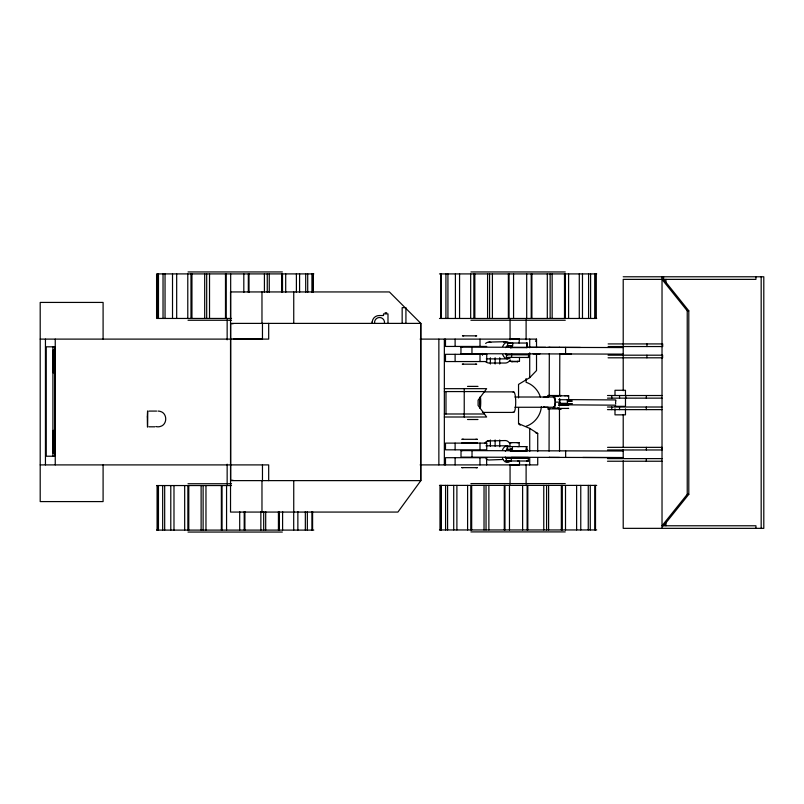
<?xml version="1.0" encoding="UTF-8"?>
<svg xmlns="http://www.w3.org/2000/svg" width="804" height="804" viewBox="0 0 804 804"><rect width="100%" height="100%" fill="white"/><g stroke="black" fill="none" stroke-linecap="round" stroke-linejoin="round"><path stroke-width="1.21" d="M623.12 354.122L460.943 353.68L460.963 347.127L462.541 347.137M462.601 450.592L461.024 450.592L461.004 457.144L622.236 457.576M471.958 353.71L471.978 347.157M472.018 457.164L472.038 450.622M508.882 460.973L505.756 460.963L506.289 460.973L506.289 458.35L528.308 458.401L528.298 461.024L526.63 461.024M506.319 357.408L506.58 354.785L528.6 354.845L528.59 357.468L526.921 357.458M511.645 449.185L511.635 451.155L526.921 451.195L526.911 446.612L507.364 446.562L507.364 449.175L506.681 449.175L512.429 449.195L512.429 446.572M510.088 446.572L509.816 442.632L510.862 442.642M510.409 451.476L510.409 449.185M510.701 347.921L510.701 345.63M510.681 451.476L510.681 449.185M510.972 347.921L510.982 345.63M511.334 460.983L511.344 457.375L528.308 457.426L528.308 458.401M511.364 451.155L511.364 449.185M511.625 357.418L511.635 353.82M511.656 345.63L511.656 347.589L527.213 347.64L527.203 343.047L526.62 343.047L526.61 347.629M511.927 347.589L511.937 345.63M512.721 343.006L512.721 345.63L506.972 345.619L507.656 345.619L507.656 342.996L506.982 342.996L527.203 343.047M509.816 442.632L519.153 442.662L519.143 446.592L517.454 446.582M511.153 339.077L510.108 339.077L519.444 339.097L519.042 343.027M518.54 464.933C519.987 465.245 520.158 459.747 517.796 461.004M518.831 361.368L519.474 361.378L519.484 357.438M526.318 451.195L526.329 446.602L526.911 446.612M526.65 451.195L526.65 449.235M549.062 451.175L549.172 408.653M549.202 396.141L549.313 353.619M559.544 451.225L559.463 408.894M559.795 353.559L559.684 395.538L559.031 395.528M565.584 353.961L565.594 347.408M565.644 457.416L565.654 450.863M566.961 395.809L568.679 395.809L568.669 399.739L558.609 399.719M559.695 402.141L559.393 405.769M479.566 404.703L479.566 399.578M558.207 396.01L553.293 396.01L554.71 396.01L555.423 402.141L554.71 408.271L553.293 408.271L559.373 408.271L557.956 408.271M559.654 405.819L559.654 398.462M541.353 406.734C540.73 415.467 534.409 423.517 526.107 426.281M535.735 341.449L536.519 339.107L420.13 339.107M553.484 397.699C555.755 396.885 555.494 405.306 553.996 407.266L514.882 407.266M420.844 480.621L397.91 512.068L230.527 512.068L230.527 291.942L389.397 291.942L420.844 323.389L420.844 480.621L230.527 480.621M662.024 279.37L687.229 310.816L687.229 494.329L662.024 525.776L755.941 525.776L755.941 528.349M663.591 525.776L688.797 494.329L688.797 310.816L663.591 279.37L663.591 276.777M518.54 397.879L518.54 384.402L529.715 377.659L536.519 370.564L536.519 353.629M487.556 440.964L505.304 440.542A9.417 6.141 -90 0 1 509.646 443.305M489.033 440.652L487.405 441.004A9.658 6.301 90 0 0 484.601 443.537M503.505 342.052L505.304 341.69A10.673 6.955 -90 0 1 508.781 343.127M502.812 459.476L489.133 459.978A9.658 6.301 90 0 1 485.978 458.722M485.646 343.479A10.482 6.834 -90 0 1 489.063 342.072L505.304 341.69M461.797 442.893L477.425 442.934M519.404 339.097L518.399 339.097M510.098 343.006L511.143 343.006M519.153 442.662L518.108 442.652M509.806 446.562L510.852 446.572M188.035 271.943L282.375 271.943M470.923 271.953L565.262 271.953M313.821 273.903L156.589 273.903L156.589 318.454L231.542 318.454M439.476 273.913L596.709 273.913M623.211 276.777L763.8 276.777L763.8 528.349L623.211 528.349L623.211 460.792M687.229 310.816L688.797 310.816M385.086 312.746L386.724 312.746M439.476 318.464L596.709 318.464M188.035 320.263L231.542 320.263M470.923 320.263L565.262 320.263M230.527 323.389L420.844 323.389M233.19 323.721L230.688 323.721L230.688 480.3L233.059 480.3M40.2 339.107L268.687 339.107L268.687 323.389M608.146 343.921L662.687 343.921L662.687 346.544L608.146 346.544M486.732 346.444L445.486 346.444L445.486 339.107M608.085 355.187L662.617 355.187L662.617 357.81L608.085 357.81M486.309 358.885L507.615 358.865M467.526 386.382L478.008 386.382M444.351 388.664L486.641 388.664L478.099 400.211L478.099 405.457L486.641 417.005L444.351 417.005M444.351 391.578L484.49 391.578M483.676 391.87L513.655 391.87M607.502 395.518L662.044 395.518M514.882 397.015L554.006 397.015M607.502 398.141L662.044 398.141M555.423 402.141L560.086 402.141M615.02 406.332L625.482 406.332L625.482 398.141M607.482 407.015L662.024 407.015M607.482 409.638L662.024 409.638M148.901 411.085L156.609 411.085M482.43 412.412L513.655 412.412M444.351 413.99L484.41 413.99M467.496 419.517L477.978 419.517M148.901 426.803L154.931 426.803M511.223 442.642L511.977 442.642M517.706 442.652L516.992 442.652M485.988 445.828L507.304 445.818M607.553 447.346L662.094 447.346L662.094 449.969L607.553 449.969M607.482 458.612L662.024 458.612M607.482 461.235L662.024 461.235M40.2 464.903L268.687 464.903L268.687 480.621M420.13 464.903L537.725 464.903L537.725 457.647M470.913 483.586L565.252 483.586M188.005 483.737L231.512 483.737M439.466 485.395L596.699 485.395M156.559 485.546L231.512 485.546M687.229 494.329L688.797 494.329M439.466 529.947L596.699 529.947M156.559 530.097L313.791 530.097M470.913 531.906L565.252 531.906M188.005 532.057L282.345 532.057M463.647 335.841L462.421 335.831L476.712 335.871L475.486 335.871M512.269 339.077L511.696 339.077M517.284 339.097L517.997 339.097M550.026 347.368L549.323 347.368M559.112 347.388L559.805 347.388M460.943 353.68L462.521 353.69M506.58 354.785L506.058 354.785L507.897 354.795M509.977 357.418L510.62 357.418M510.61 361.348L509.967 361.348L519.474 361.378M512.218 361.358L511.645 361.358M517.223 361.368L517.806 361.368M512.218 361.679C508.379 361.669 521.072 361.699 517.223 361.699M463.506 364.172L462.26 364.172L476.722 364.202L475.476 364.202M548.72 395.508L547.815 395.508L561.343 395.538M549.373 395.508L549.876 395.508M560.438 395.538L561.112 395.538M560.629 395.789L560.79 395.789M556.891 395.779L568.679 395.809M568.468 399.739L567.383 399.739L567.463 403.668L568.006 403.668M567.383 401.045L572.237 401.065L568.8 401.055M567.302 403.347L568.006 403.347L559.061 403.317M568.79 403.678L572.237 403.688L558.961 403.648M567.302 404.985L568.006 404.985L561.403 404.965M544.549 407.226L543.273 407.226L548.117 407.236M557.644 408.392L556.86 408.392L568.649 408.422L567.865 408.422M548.69 408.874L547.775 408.864L561.313 408.904L560.408 408.904M549.383 408.874L549.835 408.874M559.001 408.894L559.654 408.894M463.486 439.296L461.848 439.296L477.435 439.326L475.767 439.326M507.364 446.562L506.691 446.562L509.545 446.562M549.052 457.426L549.755 457.426M559.534 457.456L549.232 457.426M506.289 458.35L506.028 458.35M509.686 460.983L510.329 460.983M510.319 464.913L509.676 464.913L519.183 464.933M511.203 464.913L511.927 464.913M516.932 464.933L517.655 464.933M463.114 467.626L461.717 467.626L477.385 467.667L475.988 467.667M460.963 347.127L623.14 347.569M526.851 347.308L545.745 347.368M547.846 347.358L580.377 347.449M533.122 353.881L539.956 353.901M560.358 353.941L571.483 353.971M506.58 357.408L528.59 357.468M557.092 395.779L558.619 395.789M564.78 395.799L565.363 395.799M547.825 397.407L543.383 397.397L548.258 397.407M559.061 404.955L568.659 405.146L566.931 405.146M558.589 405.126L559.815 405.126M525.977 449.225L526.932 449.235M461.024 450.592L623.2 451.024M582.779 457.476L623.18 457.576M506.289 460.973L528.298 461.024M568.488 399.608L615.723 399.93M567.222 404.844L615.703 405.176M233.25 338.775L262.466 339.107L262.466 323.389M489.063 342.072L490.832 342.434M535.374 432.612L537.725 433.456L537.725 451.597M518.54 407.678L518.54 423.618L529.715 428.401L537.725 433.456M553.996 407.266L553.484 406.583M518.54 423.618L520.238 425.205M540.409 397.045C538.258 390.282 532.881 384.543 526.107 382.302L526.107 378.543M559.554 399.578L559.654 400.814M761.177 276.777L761.177 528.349M755.941 276.777L755.941 279.37L623.211 279.37L623.211 390.724M665.953 279.37L665.953 283.119M665.953 522.027L665.953 525.776M662.024 276.777L662.024 528.349M646.969 343.921L646.969 346.544M646.898 355.187L646.898 357.81M646.366 447.346L646.366 449.969M646.326 395.518L646.326 398.141M646.295 407.015L646.295 409.638M646.305 458.612L646.305 461.235M625.824 395.518L625.824 398.141M625.462 395.518L625.462 390.282L615 390.282L615 395.518M625.472 408.784L625.472 414.844L614.99 414.844L614.99 408.784M623.211 414.492L623.211 447.024M623.211 449.526L623.211 458.29M619.552 395.518L619.552 398.141M619.522 407.015L619.522 409.638M611.774 395.518L611.774 398.141M611.754 407.015L611.754 409.638M596.186 273.913L596.186 318.464M595.503 273.913L595.503 318.464M595.503 485.395L595.503 529.947M594.819 273.913L594.819 318.464M594.819 485.395L594.819 529.947M590.598 273.913L590.598 318.464M590.257 485.395L590.257 529.947M588.588 273.913L588.588 318.464M588.257 485.395L588.257 529.947M582.478 273.913L582.478 318.464M580.769 485.395L580.769 529.947M579.282 273.913L579.282 318.464M576.619 485.395L576.619 529.947M568.589 273.913L568.589 318.464M565.503 485.395L565.503 529.947M565.393 273.913L565.393 318.464M564.498 273.913L564.498 318.464M562.308 485.395L562.308 529.947M561.343 485.395L561.343 529.947M552.147 273.913L552.147 318.464M550.147 273.913L550.147 318.464M548.609 485.395L548.609 529.947M547.303 273.913L547.303 318.464M546.599 485.395L546.599 529.947M543.765 485.395L543.765 529.947M536.519 339.107L536.519 347.579M531.896 273.913L531.896 318.464M531.213 273.913L531.213 318.464M529.715 339.107L529.715 347.82M529.715 352.795L529.715 377.659M529.715 428.401L529.715 451.516M529.715 457.597L529.715 464.903M528.6 353.861L528.6 354.845M527.816 485.395L527.816 529.947M527.133 485.395L527.133 529.947M526.7 273.913L526.7 318.464M526.107 319.731L526.107 339.75M526.107 464.461L526.107 484.159M522.62 485.395L522.62 529.947M513.565 273.913L513.565 318.464M510.058 319.731L510.058 339.75M510.058 464.451L510.058 484.159M509.475 485.395L509.475 529.947M509.053 273.913L509.053 318.464M508.369 273.913L508.369 318.464M504.962 485.395L504.962 529.947M504.279 485.395L504.279 529.947M499.726 357.74L499.726 364.021M499.726 439.989L499.726 446.763M495.123 357.79L495.123 364.021M495.123 439.989L495.123 446.22M492.41 273.913L492.41 318.464M490.38 357.79L490.38 364.021M490.38 439.989L490.38 446.22M489.576 273.913L489.576 318.464M488.872 485.395L488.872 529.947M487.576 273.913L487.576 318.464M486.641 464.903L486.641 457.697L445.486 457.697L445.486 464.903M486.038 485.395L486.038 529.947M484.028 485.395L484.028 529.947M480.008 339.107L480.008 346.444M480.008 354.313L480.008 361.549M480.008 443.115L480.008 449.828M479.938 397.126L479.938 408.321M479.958 457.697L479.958 464.903M474.832 273.913L474.832 318.464M473.868 273.913L473.868 318.464M471.677 485.395L471.677 529.947M470.782 485.395L470.782 529.947M470.672 273.913L470.672 318.464M467.596 485.395L467.596 529.947M464.23 388.664L464.23 417.005M459.566 273.913L459.566 318.464M456.893 485.395L456.893 529.947M455.406 273.913L455.406 318.464M455.114 339.107L455.114 346.444M455.114 354.313L455.114 361.549M455.114 443.115L455.114 449.828M455.114 457.697L455.114 464.903M453.707 485.395L453.707 529.947M447.928 273.913L447.928 318.464M447.587 485.395L447.587 529.947M445.918 273.913L445.918 318.464M445.989 391.578L445.989 413.99M445.587 485.395L445.587 529.947M444.351 339.107L444.351 464.903M441.356 273.913L441.356 318.464M441.366 485.395L441.366 529.947M440.672 273.913L440.672 318.464M440.682 485.395L440.682 529.947M439.989 485.395L439.989 529.947M438.863 339.107L438.863 464.903M420.683 323.721L420.683 480.3M405.93 323.389L405.93 307.661L402.161 307.661L402.161 323.389M387.99 323.389L387.99 313.892L383.508 313.892L383.508 315.53L379.136 315.53A6.924 6.924 0 0 0 372.282 321.429L372.272 323.389L372.272 321.6M313.299 273.903L313.299 292.465M312.615 273.903L312.615 292.465M312.595 511.535L312.595 530.097M311.932 273.903L311.932 292.465M311.912 511.535L311.912 530.097M307.711 273.903L307.711 292.465M307.349 511.535L307.349 530.097M305.701 273.903L305.701 292.465M305.339 511.535L305.339 530.097M299.59 273.903L299.59 292.465M297.862 511.535L297.862 530.097M296.395 273.903L296.395 292.465M293.741 291.942L293.741 323.389M293.741 480.621L293.741 512.068M293.701 511.535L293.701 530.097M285.701 273.903L285.701 292.465M282.596 511.535L282.596 530.097M282.505 273.903L282.505 292.465M281.611 273.903L281.611 292.465M279.4 511.535L279.4 530.097M278.435 511.535L278.435 530.097M269.26 273.903L269.26 292.465M267.26 273.903L267.26 292.465M265.692 511.535L265.692 530.097M264.416 273.903L264.416 292.465M263.692 511.535L263.692 530.097M262.466 464.903L262.466 480.621M261.973 291.942L261.973 323.389M261.973 480.621L261.973 512.068M260.858 511.535L260.858 530.097M249.009 273.903L249.009 292.465M248.325 273.903L248.325 292.465M244.898 511.535L244.898 530.097M244.215 511.535L244.215 530.097M243.813 273.903L243.813 292.465M239.703 511.535L239.703 530.097M230.678 273.903L230.678 318.454M227.15 319.731L227.15 339.831M227.15 464.189L227.15 484.289M226.567 485.546L226.567 530.097M226.165 273.903L226.165 318.454M225.482 273.903L225.482 318.454M222.055 485.546L222.055 530.097M221.371 485.546L221.371 530.097M209.522 273.903L209.522 318.454M206.688 273.903L206.688 318.454M205.965 485.546L205.965 530.097M204.688 273.903L204.688 318.454M203.121 485.546L203.121 530.097M201.121 485.546L201.121 530.097M191.945 273.903L191.945 318.454M190.98 273.903L190.98 318.454M188.769 485.546L188.769 530.097M187.784 273.903L187.784 318.454M187.875 485.546L187.875 530.097M184.679 485.546L184.679 530.097M176.679 273.903L176.679 318.454M173.986 485.546L173.986 530.097M172.518 273.903L172.518 318.454M170.79 485.546L170.79 530.097M165.041 273.903L165.041 318.454M164.679 485.546L164.679 530.097M163.031 273.903L163.031 318.454M162.669 485.546L162.669 530.097M158.468 273.903L158.468 318.454M158.448 485.546L158.448 530.097M157.785 273.903L157.785 318.454M157.765 485.546L157.765 530.097M157.082 485.546L157.082 530.097M103.093 339.107L103.093 302.425L40.2 302.425L40.2 501.585L103.093 501.585L103.093 464.903M55.245 339.107L55.245 464.903M52.893 346.815L52.893 456.22M45.446 339.107L45.446 464.903M374.634 323.389A4.995 4.995 0 0 1 379.548 317.49A4.995 4.995 0 0 1 384.453 323.389M155.996 426.542A7.859 7.859 0 0 0 160.066 426.542C167.614 424.874 167.614 413.015 160.066 411.357A7.859 7.859 0 0 0 158.026 411.085M510.218 359.911A10.673 6.955 -90 0 1 505.304 363.036L489.063 363.036A10.482 6.834 -90 0 1 485.646 361.629M482.46 355.267A10.482 6.834 -90 0 1 482.259 353.469M510.419 357.75A8.301 5.608 90 0 1 502.751 354.735M502.741 346.423A8.301 5.608 90 0 1 510.399 343.368M506.882 354.574A4.151 2.804 90 0 1 505.626 353.509M505.626 347.629A4.151 2.804 90 0 1 509.002 346.966M507.314 458.28A4.151 2.804 90 0 1 505.334 457.064M505.334 451.185A4.151 2.804 90 0 1 508.711 450.531M510.128 461.315A8.301 5.608 90 0 1 502.46 458.29M502.45 449.989A8.301 5.608 90 0 1 508.751 446.099M480.46 397.005A10.271 2.06 -90 0 1 480.46 407.276M513.123 392.221A10.271 2.06 -90 0 1 515.716 402.141A10.271 2.06 -90 0 1 513.123 412.06M615.743 403.869A2.613 1.397 -89.6 0 1 615.985 400.714M147.333 416.914C147.564 448.883 148.047 393.468 147.333 416.914M54.582 346.815L46.2 346.815L46.2 456.22L54.582 456.22L54.582 346.815M54.27 350.172L53.114 350.172L53.114 372.785L54.27 372.785L54.27 350.172M486.732 354.313L445.486 354.313L445.486 361.549L486.732 361.549L486.732 354.313M54.24 430.441L53.084 430.441L53.084 453.044L54.24 453.044L54.24 430.441M486.732 443.115L445.486 443.115L445.486 449.828L486.732 449.828L486.732 443.115"/></g></svg>
